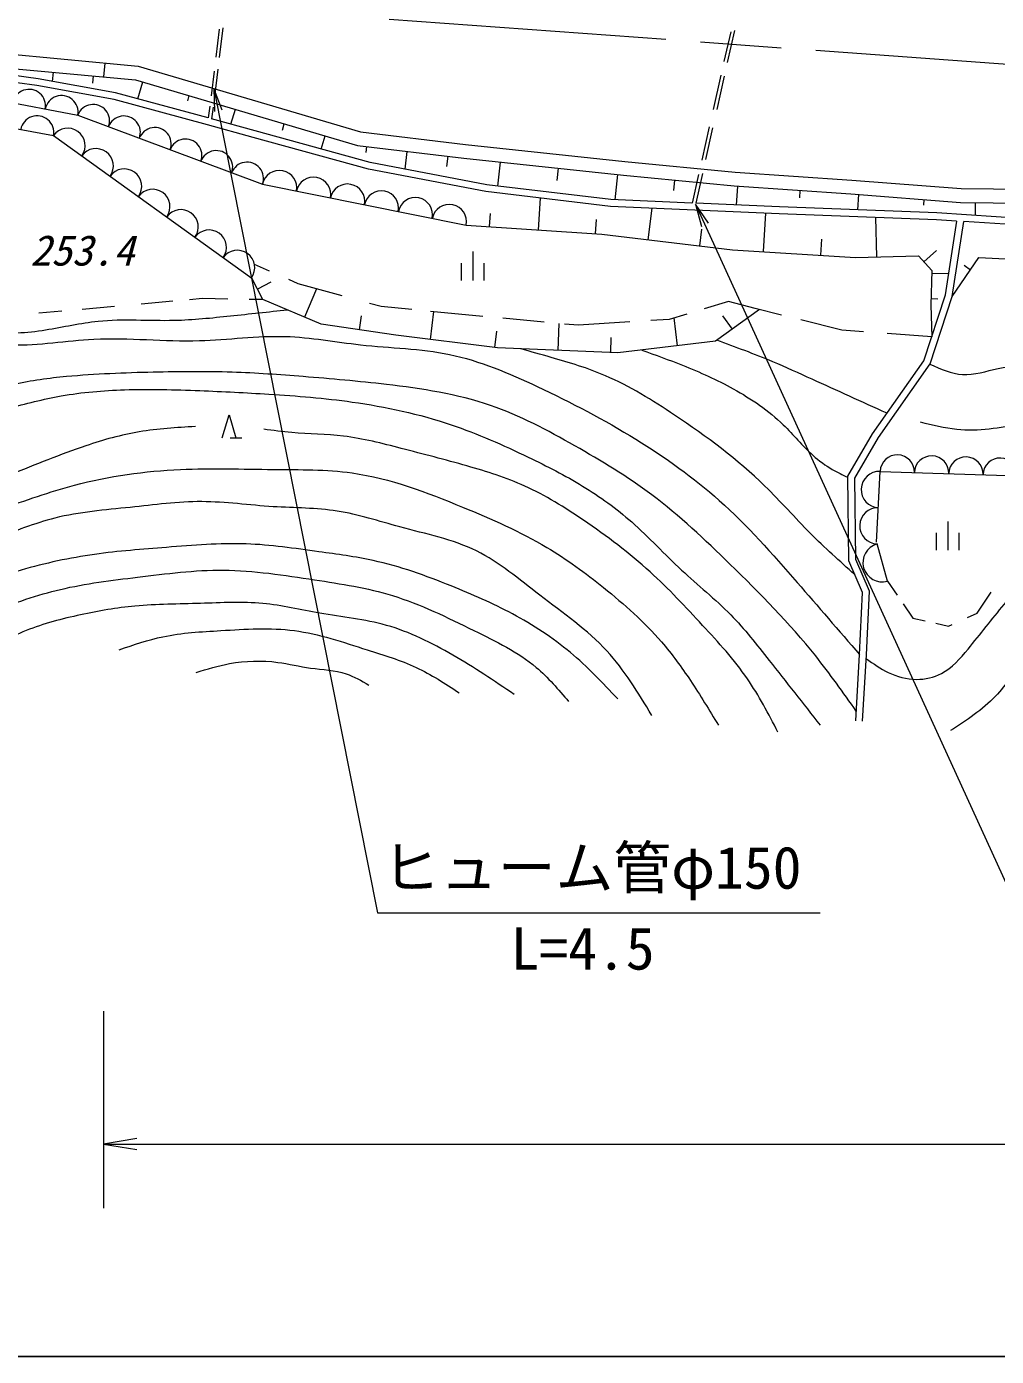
# Model space of a CAD drawing. Units: millimetres, scale not verified. Extents: x 40000 to 680000, y 20000 to 380000.
# Drawn here: x 197517 to 239462, y 205000 to 262542 of the extents above; entities that cross this region are included whole.
import ezdxf
from ezdxf.enums import TextEntityAlignment as Align

# ---------------------------------------------------------------- set-up
doc = ezdxf.new("R2010")
doc.units = ezdxf.units.MM
doc.header["$LTSCALE"] = 1000
doc.linetypes.add('CHAIN', pattern=[18.5, 12, -1.5, 3.5, -1.5])
for name, color, linetype, lineweight in [('M-BGD', 7, 'Continuous', 13), ('M-BMK', 2, 'CHAIN', 13), ('M-STR-STR3', 7, 'Continuous', 13), ('M-TTL-BAND', 7, 'Continuous', 25)]:
    doc.layers.add(name, color=color, linetype=linetype, lineweight=lineweight)
doc.styles.add('ＭＳ ゴシック', font='')
doc.styles.get('ＭＳ ゴシック').set_extended_font_data('MS Gothic')

# ---------------------------------------------------------------- blocks, each defined once
blk = doc.blocks.new('open_arrow')
at = {"color": 0, "linetype": 'Continuous', "lineweight": -2}
blk.add_lwpolyline([(7.5, 1.25), (0, 0), (7.5, -1.25)], dxfattribs=at)

msp = doc.modelspace()

# ---------------------------------------------------------------- linework, layer by layer
at = {"layer": 'M-BGD'}
for p, q in [((205852, 262433), (205701, 261216)), ((206009, 262484), (205851, 261206)), ((189357, 262043), (202337, 260836)), ((227969, 262319), (227679, 261030)), ((228136, 262378), (227824, 260991)), ((188484, 260841), (199731, 258711)), ((193314, 261052), (202223, 260244)), ((198011, 260285), (195123, 260681)), ((200907, 260961), (200842, 260369)), ((202337, 260836), (211953, 257993)), ((205787, 260696), (205639, 259499)), ((184489, 260418), (198684, 257832)), ((197964, 259989), (195073, 260385)), ((201364, 259676), (198011, 260285)), ((198640, 260171), (198675, 260566)), ((200386, 260096), (200414, 260408)), ((202223, 260244), (211831, 257403)), ((202327, 259415), (202544, 260149)), ((205626, 260611), (205493, 259543)), ((227547, 260441), (227212, 258949)), ((227691, 260395), (227367, 258954)), ((201298, 259383), (197964, 259989)), ((205375, 258590), (201364, 259676)), ((204485, 259332), (204551, 259556)), ((205338, 258289), (201298, 259383)), ((205438, 259096), (205375, 258590)), ((205584, 259057), (205521, 258550)), ((206353, 258318), (206545, 258966)), ((199731, 258711), (207717, 255717)), ((207402, 258026), (205521, 258550)), ((198684, 257832), (207258, 251658)), ((207322, 257736), (205338, 258289)), ((212371, 256663), (207402, 258026)), ((208580, 258065), (208662, 258340)), ((210256, 257243), (210426, 257819)), ((211953, 257993), (216495, 257445)), ((227046, 258208), (226722, 256762)), ((227189, 258162), (226882, 256791)), ((212303, 256371), (207322, 257736)), ((211831, 257403), (216427, 256849)), ((212197, 257089), (212229, 257355)), ((216495, 257445), (223394, 256707)), ((217420, 255701), (212371, 256663)), ((213891, 256373), (213984, 257144)), ((215699, 256495), (215752, 256930)), ((216427, 256849), (223333, 256110)), ((217896, 255644), (218007, 256680)), ((223394, 256707), (228164, 256246)), ((217374, 255405), (212303, 256371)), ((220464, 255883), (220521, 256411)), ((222974, 255052), (223090, 256136)), ((223333, 256110), (228114, 255648)), ((226583, 256143), (226305, 254906)), ((226747, 256192), (226457, 254899)), ((228164, 256246), (233216, 255900)), ((207717, 255717), (216535, 253953)), ((222790, 255060), (217420, 255701)), ((225517, 255443), (225560, 255895)), ((228114, 255648), (233173, 255301)), ((228218, 254821), (228273, 255637)), ((233216, 255900), (237934, 255532)), ((237934, 255532), (242279, 255486)), ((222766, 254761), (217374, 255405)), ((219733, 255123), (219639, 253741)), ((226283, 254906), (222790, 255060)), ((230955, 255129), (230977, 255452)), ((233173, 255301), (237907, 254932)), ((233466, 254611), (233518, 255274)), ((236321, 254811), (236340, 255054)), ((237907, 254932), (242273, 254886)), ((238557, 254372), (238562, 254925)), ((217568, 254451), (217530, 253885)), ((230071, 254440), (222766, 254761)), ((224553, 254682), (224392, 253318)), ((226448, 254858), (240582, 223955)), ((230084, 254739), (226461, 254899)), ((229474, 254466), (229370, 252806)), ((236867, 254182), (230071, 254440)), ((236883, 254481), (230084, 254739)), ((241264, 254196), (236883, 254481)), ((216535, 253953), (222391, 253554)), ((222145, 254201), (222102, 253573)), ((226705, 253779), (226620, 253056)), ((234236, 254281), (234278, 252578)), ((237732, 254125), (236867, 254182)), ((237262, 250940), (237752, 254124)), ((237555, 250870), (238052, 254104)), ((241250, 253896), (238051, 254105)), ((222391, 253554), (228047, 252888)), ((231891, 253342), (231848, 252651)), ((216811, 252804), (216811, 251554)), ((228047, 252888), (233371, 252556)), ((233371, 252556), (236100, 252622)), ((236100, 252622), (236665, 251990)), ((236874, 252857), (236327, 252368)), ((208024, 251962), (207372, 252251)), ((216311, 252304), (216311, 251554)), ((217311, 251554), (217311, 252304)), ((237555, 250870), (238704, 252553)), ((238061, 252213), (238341, 252021)), ((238704, 252553), (246264, 252172)), ((207733, 250727), (207258, 251658)), ((208078, 251481), (207499, 251186)), ((209269, 251410), (208853, 251594)), ((236665, 251990), (236632, 250493)), ((237400, 251840), (236663, 251857)), ((211169, 250889), (209269, 251410)), ((210054, 251195), (209533, 249964)), ((236323, 248081), (237262, 250940)), ((201316, 250426), (199924, 250300)), ((203842, 250654), (202475, 250530)), ((205130, 250770), (204556, 250718)), ((206225, 250752), (205130, 250770)), ((207733, 250727), (207137, 250737)), ((210250, 249660), (207733, 250727)), ((212853, 250428), (212349, 250566)), ((214183, 250299), (212853, 250428)), ((227874, 250642), (226823, 250326)), ((229026, 250343), (227874, 250642)), ((230169, 250057), (229026, 250343)), ((236594, 247945), (237555, 250870)), ((236632, 250493), (236664, 249120)), ((236936, 250749), (236638, 250755)), ((199034, 250226), (198041, 250144)), ((211982, 250027), (211894, 249422)), ((215122, 250208), (214971, 249004)), ((217248, 250002), (214991, 250221)), ((219901, 249755), (218117, 249921)), ((223609, 249762), (221388, 249618)), ((225314, 249874), (224523, 249822)), ((226074, 250102), (225314, 249874)), ((225511, 249933), (225657, 248733)), ((229217, 250295), (227319, 248935)), ((227615, 250027), (228032, 249446)), ((232781, 249404), (231010, 249847)), ((213493, 249191), (210250, 249660)), ((217889, 248636), (213493, 249191)), ((217837, 249357), (217748, 248654)), ((220540, 249696), (220492, 248529)), ((221388, 249618), (220785, 249673)), ((233712, 249336), (232781, 249404)), ((236664, 249120), (234742, 249260)), ((223095, 248423), (217889, 248636)), ((222793, 249089), (222766, 248436)), ((227319, 248935), (223095, 248423)), ((234104, 244924), (236323, 248081)), ((234357, 244762), (236594, 247945)), ((205972, 244741), (206272, 245741)), ((206272, 245741), (206572, 244741)), ((206322, 244741), (206822, 244741)), ((233037, 243089), (234104, 244924)), ((233338, 243009), (234357, 244762)), ((233080, 239419), (233037, 243089)), ((233379, 239483), (233338, 243009)), ((234275, 240234), (234433, 243295)), ((234433, 243295), (240369, 243110)), ((237356, 241130), (237356, 239880)), ((236856, 240630), (236856, 239880)), ((237856, 239880), (237856, 240630)), ((234750, 238546), (234301, 240155)), ((233677, 238053), (233080, 239419)), ((233980, 238109), (233379, 239483)), ((234750, 238546), (235170, 237935)), ((233547, 235367), (233677, 238053)), ((233847, 235351), (233980, 238109)), ((238627, 237157), (239239, 238066)), ((235423, 237568), (235854, 236944)), ((238210, 236970), (238627, 237157)), ((235854, 236944), (236383, 236826)), ((236844, 236724), (237390, 236602)), ((237390, 236602), (237556, 236677)), ((233379, 232506), (233547, 235367)), ((233678, 232488), (233847, 235351))]:
    msp.add_line(p, q, dxfattribs=at)
for centre, radius, start, end in [((197622, 259111), 715, 349.27803, 169.27803), ((199028, 258844), 715, 349.27803, 169.27803), ((200396, 258462), 711, 339.44395, 159.44395), ((197974, 257961), 721, 349.67641, 169.67641), ((201727, 257963), 711, 339.44395, 159.44395), ((199295, 257392), 753, 324.24611, 144.24611), ((203058, 257464), 711, 339.44395, 159.44395), ((200518, 256511), 753, 324.24611, 144.24611), ((204389, 256964), 711, 339.44395, 159.44395), ((205720, 256465), 711, 339.44395, 159.44395), ((207051, 255966), 711, 339.44395, 159.44395), ((201741, 255631), 753, 324.24611, 144.24611), ((208452, 255570), 749, 348.69007, 168.69007), ((202964, 254750), 753, 324.24611, 144.24611), ((209921, 255276), 749, 348.69007, 168.69007), ((211391, 254982), 749, 348.69007, 168.69007), ((212860, 254688), 749, 348.69007, 168.69007), ((214330, 254394), 749, 348.69007, 168.69007), ((204187, 253870), 753, 324.24611, 144.24611), ((215800, 254100), 749, 348.69007, 168.69007), ((205409, 252989), 753, 324.24611, 144.24611), ((206632, 252109), 753, 324.24611, 144.24611), ((235175, 243272), 742, 358.21804, 178.21804), ((236659, 243225), 742, 358.21804, 178.21804), ((238143, 243179), 742, 358.21804, 178.21804), ((239627, 243133), 742, 358.21804, 178.21804), ((234400, 242510), 786, 87.59403, 267.59403), ((234334, 240940), 786, 87.59403, 267.59403), ((234525, 239350), 835, 105.57254, 285.57254)]:
    msp.add_arc(centre, radius, start, end, dxfattribs=at)
for points, knots in [([(208799, 250275), (207977, 250187), (207155, 250098), (206332, 250011), (205526, 249925), (204719, 249840), (203907, 249821), (202806, 249796), (201695, 249894), (200610, 249784), (199851, 249706), (199104, 249528), (198336, 249405), (197528, 249275), (196696, 249208), (195911, 249367), (195325, 249485), (194766, 249730), (194206, 249975)], [0, 0, 0, 0, 1, 1, 1, 2, 2, 2, 3, 3, 3, 4, 4, 4, 5, 5, 5, 6, 6, 6, 6]), ([(236588, 247937), (237054, 247726), (237519, 247514), (237996, 247487), (238501, 247459), (239019, 247637), (239539, 247745), (240134, 247867), (240729, 247897), (241308, 248018), (242141, 248192), (242937, 248554), (243751, 248838), (244359, 249050), (244977, 249218), (245600, 249368), (246365, 249553), (247137, 249712), (247915, 249835), (248423, 249914), (248932, 249979), (249443, 250027), (251363, 250211), (253299, 250175), (255230, 250124), (257012, 250077), (258789, 250018), (260568, 250011), (262111, 250005), (263656, 250038), (265198, 250011), (266613, 249987), (268027, 249911), (269443, 249851), (271552, 249760), (273666, 249701), (275761, 249465), (277313, 249289), (278856, 249017), (280407, 248822), (281531, 248681), (282660, 248580), (283783, 248436), (284879, 248295), (285970, 248112), (287063, 247954), (288891, 247689), (290729, 247494), (292562, 247262), (294078, 247070), (295591, 246853), (297095, 246587), (298229, 246386), (299357, 246158), (300488, 245944), (301719, 245711), (302952, 245495), (304185, 245269), (305258, 245072), (306331, 244868), (307385, 244593), (308552, 244289), (309695, 243899), (310857, 243564), (311667, 243332), (312485, 243126), (313269, 242825), (314207, 242464), (315096, 241967), (315938, 241410), (316518, 241026), (317076, 240614), (317610, 240172), (318078, 239785), (318527, 239376), (318976, 238966)], [0, 0, 0, 0, 1, 1, 1, 2, 2, 2, 3, 3, 3, 4, 4, 4, 5, 5, 5, 6, 6, 6, 7, 7, 7, 8, 8, 8, 9, 9, 9, 10, 10, 10, 11, 11, 11, 12, 12, 12, 13, 13, 13, 14, 14, 14, 15, 15, 15, 16, 16, 16, 17, 17, 17, 18, 18, 18, 19, 19, 19, 20, 20, 20, 21, 21, 21, 22, 22, 22, 23, 23, 23, 24, 24, 24, 25, 25, 25, 25]), ([(193697, 249284), (194753, 249045), (195810, 248806), (196874, 248774), (198050, 248738), (199236, 248954), (200421, 249014), (201945, 249091), (203467, 248911), (204991, 248954), (206235, 248989), (207481, 249174), (208718, 249134), (209801, 249100), (210877, 248893), (211964, 248774), (213253, 248632), (214556, 248614), (215812, 248353), (217120, 248081), (218375, 247545), (219599, 246970), (221069, 246280), (222494, 245533), (223868, 244686), (225137, 243902), (226363, 243032), (227475, 242040), (228691, 240956), (229770, 239725), (230842, 238493), (231747, 237452), (232647, 236409), (233547, 235367)], [0, 0, 0, 0, 1, 1, 1, 2, 2, 2, 3, 3, 3, 4, 4, 4, 5, 5, 5, 6, 6, 6, 7, 7, 7, 8, 8, 8, 9, 9, 9, 10, 10, 10, 11, 11, 11, 11]), ([(233337, 238831), (232686, 239412), (232034, 239994), (231418, 240613), (230750, 241284), (230124, 241999), (229448, 242659), (228265, 243814), (226928, 244804), (225545, 245729), (224585, 246371), (223604, 246982), (222551, 247434), (221793, 247760), (220998, 248003), (220202, 248230), (219762, 248355), (219321, 248475), (218881, 248595)], [0, 0, 0, 0, 1, 1, 1, 2, 2, 2, 3, 3, 3, 4, 4, 4, 5, 5, 5, 6, 6, 6, 6]), ([(234731, 245816), (233652, 246303), (232572, 246791), (231494, 247282), (230928, 247541), (230362, 247800), (229789, 248040), (228992, 248375), (228181, 248673), (227370, 248971)], [0, 0, 0, 0, 1, 1, 1, 2, 2, 2, 3, 3, 3, 3]), ([(224122, 248547), (224713, 248334), (225303, 248121), (225886, 247889), (226636, 247589), (227374, 247258), (228084, 246866), (228863, 246435), (229609, 245931), (230244, 245312), (230685, 244882), (231072, 244396), (231532, 243986), (231789, 243757), (232068, 243551), (232366, 243379), (232583, 243254), (232811, 243146), (233038, 243039)], [0, 0, 0, 0, 1, 1, 1, 2, 2, 2, 3, 3, 3, 4, 4, 4, 5, 5, 5, 6, 6, 6, 6]), ([(274371, 247803), (272917, 247854), (271464, 247904), (270012, 247982), (268095, 248085), (266180, 248236), (264261, 248342), (262376, 248446), (260488, 248507), (258600, 248522), (257478, 248530), (256355, 248522), (255231, 248522), (253790, 248521), (252347, 248533), (250917, 248387), (250059, 248299), (249205, 248154), (248356, 247982), (247582, 247826), (246812, 247647), (246065, 247398), (245040, 247057), (244059, 246584), (243055, 246185), (242236, 245860), (241402, 245584), (240539, 245376), (239624, 245157), (238677, 245014), (237753, 245107), (237224, 245160), (236702, 245291), (236180, 245421)], [0, 0, 0, 0, 1, 1, 1, 2, 2, 2, 3, 3, 3, 4, 4, 4, 5, 5, 5, 6, 6, 6, 7, 7, 7, 8, 8, 8, 9, 9, 9, 10, 10, 10, 11, 11, 11, 11]), ([(233403, 232920), (232832, 233728), (232261, 234536), (231646, 235308), (230516, 236724), (229235, 238015), (227932, 239287), (226853, 240340), (225759, 241381), (224559, 242280), (223508, 243069), (222376, 243749), (221225, 244402), (220049, 245070), (218853, 245709), (217587, 246146), (216142, 246643), (214606, 246877), (213077, 247055), (211875, 247195), (210678, 247301), (209477, 247396), (208456, 247477), (207433, 247552), (206408, 247586), (205272, 247623), (204134, 247611), (202997, 247586), (201745, 247557), (200495, 247512), (199246, 247396), (198481, 247325), (197718, 247228), (196972, 247055), (196299, 246899), (195641, 246681), (194983, 246463)], [0, 0, 0, 0, 1, 1, 1, 2, 2, 2, 3, 3, 3, 4, 4, 4, 5, 5, 5, 6, 6, 6, 7, 7, 7, 8, 8, 8, 9, 9, 9, 10, 10, 10, 11, 11, 11, 12, 12, 12, 12]), ([(196697, 246018), (197467, 246221), (198237, 246423), (199018, 246562), (199917, 246722), (200832, 246798), (201747, 246828), (202834, 246863), (203920, 246832), (205006, 246790), (206004, 246751), (207002, 246701), (207999, 246638), (209202, 246562), (210404, 246466), (211599, 246297), (213052, 246092), (214494, 245781), (215882, 245312), (217024, 244926), (218128, 244433), (219216, 243910), (220017, 243525), (220808, 243122), (221566, 242659), (222314, 242202), (223030, 241685), (223688, 241106), (224439, 240445), (225115, 239704), (225848, 239021), (226549, 238369), (227301, 237770), (227970, 237089), (228571, 236476), (229105, 235797), (229637, 235118), (230372, 234182), (231104, 233248), (231835, 232314)], [0, 0, 0, 0, 1, 1, 1, 2, 2, 2, 3, 3, 3, 4, 4, 4, 5, 5, 5, 6, 6, 6, 7, 7, 7, 8, 8, 8, 9, 9, 9, 10, 10, 10, 11, 11, 11, 12, 12, 12, 13, 13, 13, 13]), ([(204816, 245236), (204003, 245190), (203190, 245144), (202391, 245009), (201607, 244876), (200835, 244657), (200079, 244402), (198975, 244031), (197904, 243583), (196821, 243152), (195973, 242815), (195118, 242488), (194319, 242053), (193714, 241723), (193141, 241329), (192538, 240992), (191898, 240633), (191224, 240338), (190568, 240007), (190037, 239739), (189519, 239448), (189014, 239135), (188380, 238742), (187769, 238313), (187157, 237885)], [0, 0, 0, 0, 1, 1, 1, 2, 2, 2, 3, 3, 3, 4, 4, 4, 5, 5, 5, 6, 6, 6, 7, 7, 7, 8, 8, 8, 8]), ([(230016, 232011), (229604, 232802), (229192, 233593), (228690, 234322), (228123, 235147), (227441, 235894), (226757, 236634), (226021, 237431), (225282, 238220), (224484, 238946), (223586, 239761), (222612, 240495), (221604, 241181), (220791, 241734), (219955, 242257), (219065, 242659), (218262, 243022), (217414, 243288), (216564, 243531), (215620, 243801), (214673, 244043), (213722, 244289), (212895, 244503), (212065, 244720), (211220, 244819), (210480, 244907), (209729, 244904), (208985, 244971), (208579, 245008), (208176, 245065), (207772, 245122)], [0, 0, 0, 0, 1, 1, 1, 2, 2, 2, 3, 3, 3, 4, 4, 4, 5, 5, 5, 6, 6, 6, 7, 7, 7, 8, 8, 8, 9, 9, 9, 10, 10, 10, 10]), ([(233837, 235191), (234143, 234974), (234449, 234757), (234786, 234594), (235164, 234412), (235581, 234297), (236005, 234295), (236380, 234293), (236760, 234377), (237086, 234548), (237545, 234788), (237898, 235197), (238236, 235606), (238772, 236256), (239267, 236907), (239799, 237537), (240583, 238465), (241446, 239349), (242398, 240113), (243116, 240689), (243885, 241197), (244674, 241676), (245358, 242092), (246057, 242487), (246796, 242780), (247710, 243144), (248685, 243352), (249659, 243539), (250727, 243745), (251793, 243925), (252867, 244057), (253942, 244188), (255025, 244272), (256109, 244332), (257959, 244436), (259813, 244474), (261662, 244401), (263792, 244318), (265915, 244088), (268044, 243953), (269171, 243881), (270299, 243836), (271424, 243746), (272761, 243639), (274093, 243468), (275425, 243298)], [0, 0, 0, 0, 1, 1, 1, 2, 2, 2, 3, 3, 3, 4, 4, 4, 5, 5, 5, 6, 6, 6, 7, 7, 7, 8, 8, 8, 9, 9, 9, 10, 10, 10, 11, 11, 11, 12, 12, 12, 13, 13, 13, 14, 14, 14, 15, 15, 15, 15]), ([(188294, 237733), (188799, 238048), (189304, 238363), (189810, 238680), (190665, 239216), (191521, 239758), (192425, 240196), (193694, 240811), (195059, 241222), (196404, 241674), (197463, 242030), (198510, 242411), (199587, 242697), (201079, 243094), (202628, 243309), (204172, 243379), (205510, 243440), (206845, 243391), (208189, 243379), (209331, 243369), (210479, 243386), (211599, 243228), (213240, 242996), (214822, 242390), (216374, 241750), (217627, 241233), (218861, 240694), (220012, 240007), (220873, 239493), (221688, 238896), (222475, 238264), (223371, 237545), (224231, 236780), (224976, 235914), (225429, 235388), (225840, 234825), (226227, 234247), (226650, 233614), (227045, 232964), (227439, 232314)], [0, 0, 0, 0, 1, 1, 1, 2, 2, 2, 3, 3, 3, 4, 4, 4, 5, 5, 5, 6, 6, 6, 7, 7, 7, 8, 8, 8, 9, 9, 9, 10, 10, 10, 11, 11, 11, 12, 12, 12, 13, 13, 13, 13]), ([(306271, 236975), (305237, 237478), (304203, 237982), (303126, 238367), (301904, 238805), (300628, 239091), (299352, 239356), (297630, 239712), (295909, 240029), (294185, 240344), (292497, 240653), (290807, 240960), (289108, 241198), (287422, 241434), (285727, 241601), (284031, 241737), (281636, 241929), (279238, 242060), (276842, 242231), (274400, 242406), (271961, 242624), (269518, 242771), (267528, 242890), (265535, 242962), (263543, 243040), (261761, 243110), (259979, 243183), (258196, 243130), (256827, 243089), (255457, 242973), (254107, 242771), (252583, 242542), (251085, 242203), (249569, 241827), (248450, 241549), (247320, 241252), (246334, 240704), (245455, 240215), (244690, 239527), (243863, 238907), (243138, 238362), (242366, 237869), (241797, 237199), (241325, 236645), (240993, 235969), (240628, 235312), (240279, 234682), (239899, 234070), (239415, 233560), (238862, 232977), (238173, 232527), (237483, 232077)], [0, 0, 0, 0, 1, 1, 1, 2, 2, 2, 3, 3, 3, 4, 4, 4, 5, 5, 5, 6, 6, 6, 7, 7, 7, 8, 8, 8, 9, 9, 9, 10, 10, 10, 11, 11, 11, 12, 12, 12, 13, 13, 13, 14, 14, 14, 15, 15, 15, 16, 16, 16, 17, 17, 17, 17]), ([(224558, 232733), (223966, 233717), (223375, 234702), (222614, 235526), (221771, 236439), (220720, 237155), (219712, 237935), (218819, 238626), (217960, 239366), (216975, 239851), (215951, 240356), (214790, 240586), (213662, 240892), (212753, 241138), (211866, 241433), (210952, 241576), (210045, 241718), (209113, 241709), (208186, 241768), (207150, 241833), (206121, 241982), (205093, 241987), (204063, 241991), (203034, 241850), (201999, 241740), (200902, 241624), (199799, 241541), (198741, 241275), (197856, 241052), (197003, 240700), (196140, 240371), (194895, 239897), (193629, 239471), (192472, 238838), (191610, 238367), (190809, 237781), (190008, 237196)], [0, 0, 0, 0, 1, 1, 1, 2, 2, 2, 3, 3, 3, 4, 4, 4, 5, 5, 5, 6, 6, 6, 7, 7, 7, 8, 8, 8, 9, 9, 9, 10, 10, 10, 11, 11, 11, 12, 12, 12, 12]), ([(223082, 233451), (222424, 234148), (221767, 234846), (221035, 235459), (220268, 236102), (219418, 236652), (218534, 237127), (217676, 237587), (216786, 237976), (215882, 238339), (214782, 238781), (213662, 239186), (212509, 239438), (211735, 239608), (210947, 239708), (210159, 239817), (209112, 239962), (208065, 240120), (207014, 240158), (205867, 240200), (204715, 240098), (203566, 240007), (202526, 239924), (201488, 239849), (200458, 239704), (199384, 239552), (198319, 239325), (197275, 239021), (196330, 238746), (195402, 238408), (194509, 237998), (193667, 237612), (192857, 237161), (192046, 236710)], [0, 0, 0, 0, 1, 1, 1, 2, 2, 2, 3, 3, 3, 4, 4, 4, 5, 5, 5, 6, 6, 6, 7, 7, 7, 8, 8, 8, 9, 9, 9, 10, 10, 10, 11, 11, 11, 11]), ([(194168, 236520), (194785, 236763), (195403, 237006), (196025, 237240), (196994, 237606), (197976, 237950), (198981, 238188), (200073, 238447), (201194, 238579), (202315, 238718), (203553, 238871), (204792, 239032), (206029, 239021), (207344, 239010), (208656, 238806), (209970, 238605), (211111, 238430), (212253, 238257), (213343, 237922), (214557, 237550), (215705, 236976), (216867, 236407), (217813, 235943), (218768, 235482), (219557, 234815), (220072, 234381), (220516, 233859), (220959, 233337)], [0, 0, 0, 0, 1, 1, 1, 2, 2, 2, 3, 3, 3, 4, 4, 4, 5, 5, 5, 6, 6, 6, 7, 7, 7, 8, 8, 8, 9, 9, 9, 9]), ([(218610, 233640), (217740, 234228), (216871, 234815), (215957, 235346), (215043, 235877), (214085, 236351), (213077, 236634), (212142, 236897), (211163, 236995), (210197, 237165), (209374, 237309), (208560, 237505), (207734, 237581), (206845, 237664), (205943, 237609), (205044, 237581), (204092, 237553), (203144, 237556), (202202, 237468), (201413, 237394), (200630, 237257), (199852, 237089), (199052, 236916), (198259, 236709), (197503, 236407), (197104, 236248), (196716, 236062), (196328, 235876)], [0, 0, 0, 0, 1, 1, 1, 2, 2, 2, 3, 3, 3, 4, 4, 4, 5, 5, 5, 6, 6, 6, 7, 7, 7, 8, 8, 8, 9, 9, 9, 9]), ([(201519, 235573), (202146, 235789), (202772, 236006), (203414, 236141), (204230, 236314), (205072, 236357), (205915, 236407), (206983, 236470), (208055, 236544), (209098, 236407), (210165, 236266), (211202, 235903), (212244, 235573), (212965, 235344), (213689, 235132), (214366, 234815), (215014, 234512), (215618, 234114), (216223, 233716)], [0, 0, 0, 0, 1, 1, 1, 2, 2, 2, 3, 3, 3, 4, 4, 4, 5, 5, 5, 6, 6, 6, 6]), ([(204846, 234595), (205325, 234741), (205805, 234887), (206297, 234978), (206981, 235104), (207691, 235124), (208378, 235033), (208855, 234970), (209322, 234853), (209802, 234787), (210318, 234715), (210850, 234702), (211335, 234540), (211679, 234426), (212000, 234236), (212320, 234047)], [0, 0, 0, 0, 1, 1, 1, 2, 2, 2, 3, 3, 3, 4, 4, 4, 5, 5, 5, 5])]:
    msp.add_open_spline(points, degree=3, knots=knots, dxfattribs=at)
at = {"layer": 'M-BMK'}
msp.add_line((176293, 265544), (249667, 260211), dxfattribs=at)
at = {"layer": 'M-STR-STR3'}
for p, q in [((205619, 259861), (212696, 224187)), ((212696, 224187), (231846, 224187)), ((200842, 219941), (200842, 211420)), ((200842, 214187), (354696, 214187))]:
    msp.add_line(p, q, dxfattribs=at)
at = {"layer": 'M-TTL-BAND'}
msp.add_line((40000, 205000), (579000, 205000), dxfattribs=at)

# ---------------------------------------------------------------- block references
at = {"layer": 'M-BGD', "xscale": 131, "yscale": 131, "rotation": 294.6}
msp.add_blockref('open_arrow', (226448, 254858), dxfattribs=at)
at = {"layer": 'M-STR-STR3', "xscale": 131, "yscale": 131, "rotation": 281.2}
msp.add_blockref('open_arrow', (205619, 259861), dxfattribs=at)
at = {"layer": 'M-STR-STR3', "xscale": 193, "yscale": 193}
msp.add_blockref('open_arrow', (200842, 214187), dxfattribs=at)

# ---------------------------------------------------------------- texts
at = {"layer": 'M-BGD', "style": 'ＭＳ ゴシック', "oblique": 15}
msp.add_text('253.4', height=1320, dxfattribs=at).set_placement((197674, 251803), align=Align.BOTTOM_LEFT)
at = {"layer": 'M-STR-STR3', "style": 'ＭＳ ゴシック'}
for s, p in [('ヒューム管φ150', (212896, 224687)), ('L=4.5', (218446, 221187))]:
    msp.add_text(s, height=1833, dxfattribs=at).set_placement(p, align=Align.BOTTOM_LEFT)

doc.saveas('drawing.dxf')
